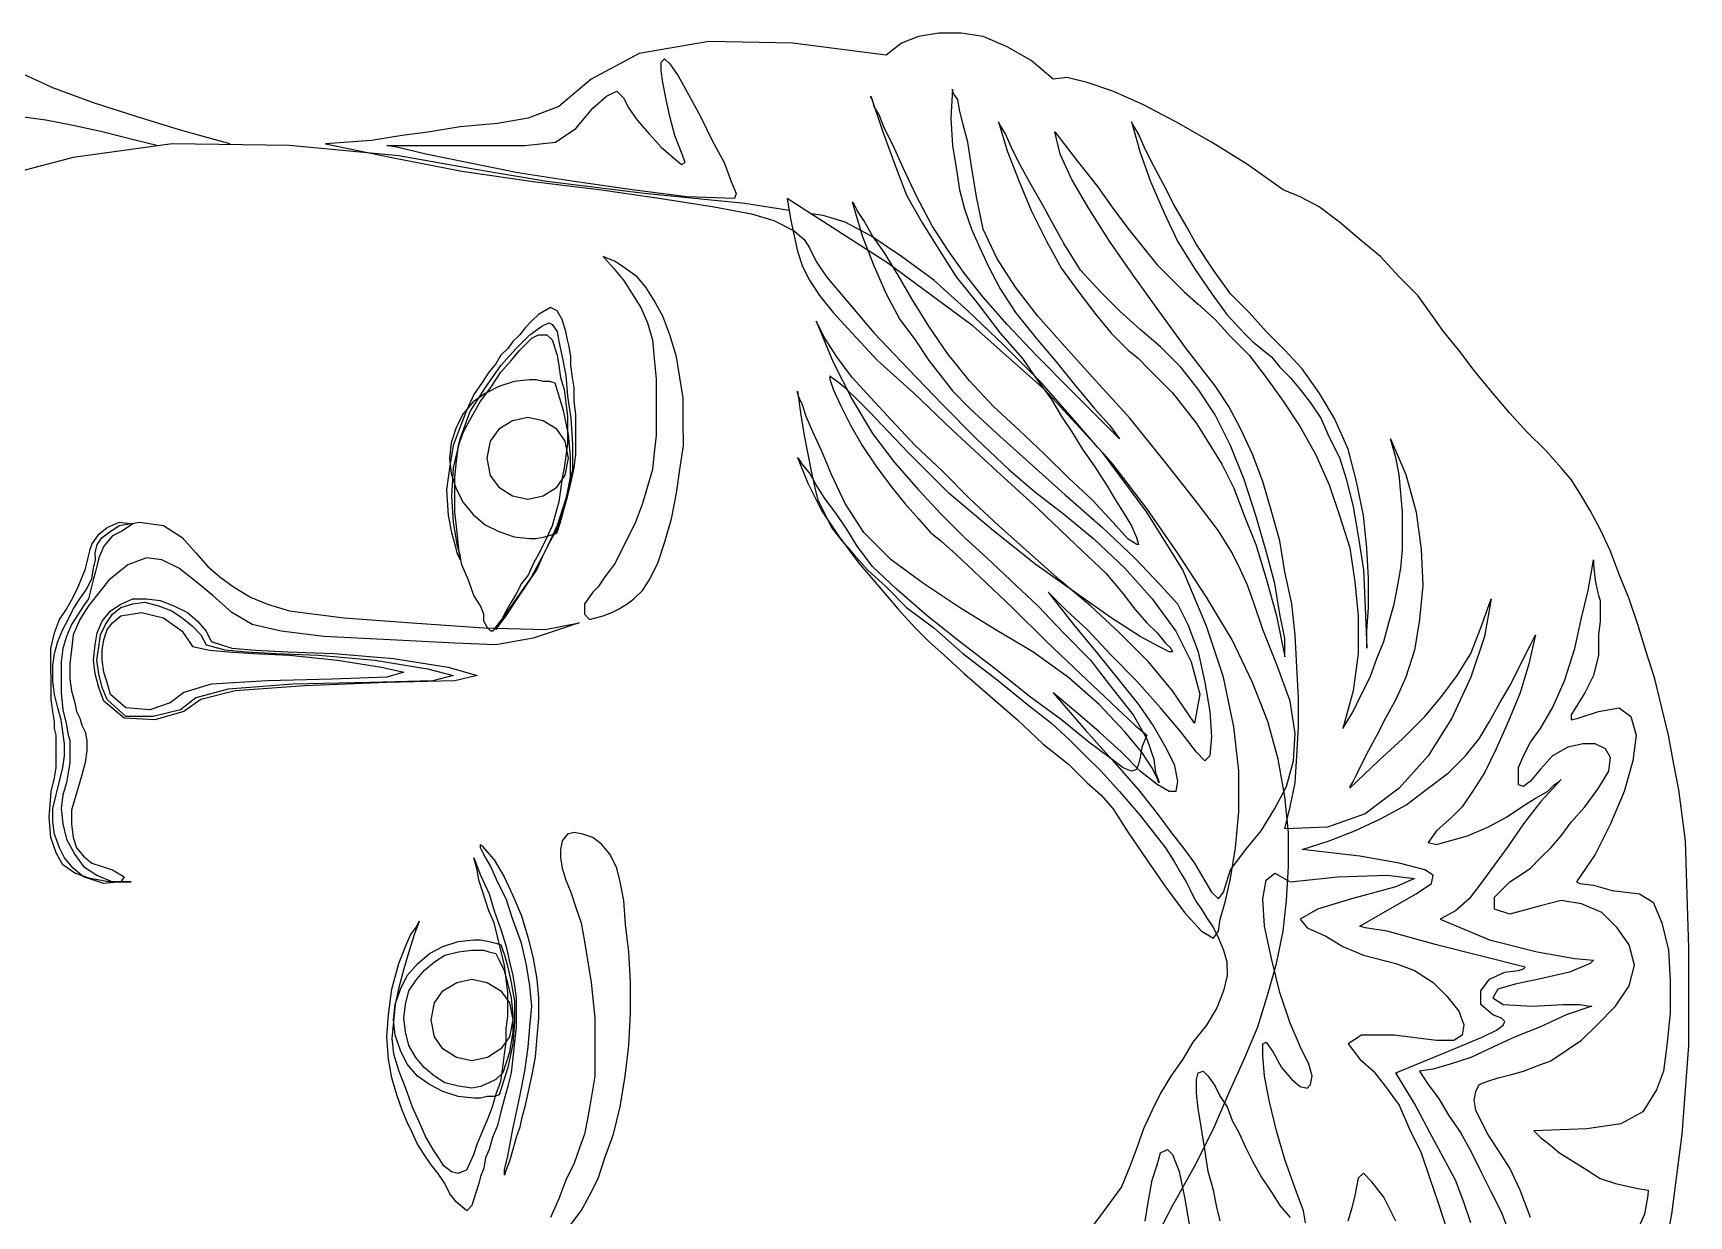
# Model space of a CAD drawing. Header units: feet. Extents: x 50754 to 76410, y 49660 to 67674.
# Drawn here: x 70154.88 to 70165.78, y 55028.27 to 55036.06 of the extents above; entities that cross this region are included whole.
import ezdxf

# ---------------------------------------------------------------- set-up
doc = ezdxf.new("R2010")
doc.units = ezdxf.units.FT
doc.linetypes.add('Amconstr', pattern=[9999, 9999, 0])
doc.layers.add('1_MAN', color=7, linetype='Continuous')
doc.layers.add('MS GATE', color=1, linetype='Continuous')

# ---------------------------------------------------------------- blocks, each defined once
blk = doc.blocks.new('admin enlclave road')
at = {"layer": '1_MAN', "color": 253, "linetype": 'Continuous'}
for points in [[(44846.18993, -5349.83391), (44846.18993, -5349.83391), (44846.18209, -5349.83286), (44846.17504, -5349.83171), (44846.16824, -5349.83052), (44846.16167, -5349.82904), (44846.15558, -5349.82722)], [(44846.20452, -5349.83191), (44846.21496, -5349.83259), (44846.22593, -5349.83321), (44846.23708, -5349.83327), (44846.24768, -5349.83314), (44846.25697, -5349.83319), (44846.26523, -5349.83338), (44846.2711, -5349.83363), (44846.27463, -5349.83421), (44846.27797, -5349.83535), (44846.27971, -5349.83644), (44846.28067, -5349.83763), (44846.28199, -5349.83957), (44846.28389, -5349.8417), (44846.28751, -5349.84491), (44846.29235, -5349.84929), (44846.29831, -5349.85404), (44846.30428, -5349.85879), (44846.3102, -5349.86329), (44846.3158, -5349.86729), (44846.32017, -5349.87014), (44846.32506, -5349.87292), (44846.33028, -5349.87618), (44846.33557, -5349.87996), (44846.34039, -5349.88407), (44846.34472, -5349.88852), (44846.3477, -5349.89288), (44846.34968, -5349.89765), (44846.34951, -5349.90219), (44846.34545, -5349.8977), (44846.34119, -5349.89378), (44846.33615, -5349.88996), (44846.33115, -5349.8864), (44846.32593, -5349.88314), (44846.32067, -5349.87962), (44846.31541, -5349.8761), (44846.31041, -5349.87255), (44846.30568, -5349.86895), (44846.30097, -5349.86562), (44846.29678, -5349.86221), (44846.29319, -5349.85926), (44846.2899, -5349.85653), (44846.28713, -5349.85372), (44846.28491, -5349.8511), (44846.28325, -5349.84868), (44846.28671, -5349.85457), (44846.29037, -5349.85991), (44846.29421, -5349.86469), (44846.2982, -5349.86865), (44846.30242, -5349.87232), (44846.30631, -5349.8755), (44846.31045, -5349.87863), (44846.31427, -5349.88129), (44846.31838, -5349.88418), (44846.32308, -5349.88751), (44846.32757, -5349.89114), (44846.3323, -5349.89474), (44846.3363, -5349.8987), (44846.33995, -5349.90218), (44846.34255, -5349.90554), (44846.34401, -5349.90852), (44846.34456, -5349.91057), (44846.34527, -5349.91179), (44846.3453, -5349.91205), (44846.34493, -5349.91131), (44846.34393, -5349.90986), (44846.34205, -5349.90772), (44846.33901, -5349.90496), (44846.33453, -5349.90133), (44846.32928, -5349.89781), (44846.32327, -5349.89465), (44846.31707, -5349.89205), (44846.31114, -5349.88942), (44846.30517, -5349.88652), (44846.29972, -5349.88356), (44846.29498, -5349.87997), (44846.29151, -5349.87594), (44846.28882, -5349.8718), (44846.28675, -5349.86836), (44846.28505, -5349.86568), (44846.28369, -5349.86348), (44846.28292, -5349.86173), (44846.28226, -5349.86076), (44846.28189, -5349.86001), (44846.28186, -5349.85975), (44846.28288, -5349.86333), (44846.28382, -5349.86638), (44846.28474, -5349.86917), (44846.28562, -5349.8717), (44846.28646, -5349.87398), (44846.28727, -5349.87599), (44846.28859, -5349.87794), (44846.28993, -5349.87987), (44846.29177, -5349.88173), (44846.29388, -5349.88356), (44846.29628, -5349.88562), (44846.29951, -5349.88783), (44846.30307, -5349.89053), (44846.30766, -5349.89308), (44846.31262, -5349.89638), (44846.31867, -5349.8998), (44846.3236, -5349.90284), (44846.32764, -5349.90519), (44846.33086, -5349.90741), (44846.33353, -5349.90943), (44846.33619, -5349.91144), (44846.33948, -5349.91418), (44846.34311, -5349.9174), (44846.3477, -5349.92181), (44846.34928, -5349.92371), (44846.35058, -5349.92539), (44846.35154, -5349.92659), (44846.3522, -5349.92756), (44846.35287, -5349.92852), (44846.35354, -5349.9295), (44846.35446, -5349.93044), (44846.35542, -5349.93163), (44846.35668, -5349.93304), (44846.35767, -5349.93451), (44846.3587, -5349.93622), (44846.35947, -5349.93797), (44846.35976, -5349.94006), (44846.35956, -5349.94247), (44846.35888, -5349.94521), (44846.35767, -5349.94804), (44846.35595, -5349.95093), (44846.35474, -5349.95375), (44846.35327, -5349.9566), (44846.35207, -5349.95942), (44846.35113, -5349.9622), (44846.35022, -5349.96525), (44846.34957, -5349.96825), (44846.34893, -5349.97127), (44846.34806, -5349.97457), (44846.34636, -5349.97772), (44846.34445, -5349.98117)], [(44846.43217, -5349.97839), (44846.43275, -5349.96717), (44846.43262, -5349.95472), (44846.43181, -5349.94104), (44846.42976, -5349.92618), (44846.42699, -5349.90985), (44846.42593, -5349.90601), (44846.42488, -5349.90218), (44846.42352, -5349.89812), (44846.42216, -5349.89406), (44846.42056, -5349.89003), (44846.4189, -5349.88575), (44846.41703, -5349.88177), (44846.41515, -5349.87777), (44846.41332, -5349.87405), (44846.41121, -5349.87036), (44846.40944, -5349.86715), (44846.40742, -5349.86399), (44846.40546, -5349.86134), (44846.40354, -5349.85895), (44846.40195, -5349.85704), (44846.40014, -5349.85544), (44846.39744, -5349.85315), (44846.39418, -5349.85068), (44846.39118, -5349.84817), (44846.38786, -5349.84518), (44846.38481, -5349.84242), (44846.38205, -5349.83961), (44846.37931, -5349.83707), (44846.37712, -5349.83472), (44846.37465, -5349.83214), (44846.37139, -5349.82967), (44846.3681, -5349.82694), (44846.36461, -5349.82477), (44846.36113, -5349.82258), (44846.35768, -5349.82067), (44846.3546, -5349.8195), (44846.35186, -5349.81882), (44846.34585, -5349.81567), (44846.33991, -5349.81303), (44846.33402, -5349.81065), (44846.32871, -5349.80873), (44846.32374, -5349.80729), (44846.31964, -5349.80653), (44846.31641, -5349.80618), (44846.31437, -5349.80672), (44846.31059, -5349.80433), (44846.30665, -5349.80274), (44846.30279, -5349.80168), (44846.29934, -5349.80162), (44846.29595, -5349.80209), (44846.2929, -5349.80304), (44846.29044, -5349.80443), (44846.28834, -5349.80658), (44846.27376, -5349.80673), (44846.26097, -5349.80822), (44846.25055, -5349.81152), (44846.24379, -5349.81642), (44846.23941, -5349.82128), (44846.23498, -5349.82373), (44846.2304, -5349.82517), (44846.22474, -5349.82648), (44846.2199, -5349.82794), (44846.21607, -5349.829), (44846.21148, -5349.83042), (44846.20452, -5349.83191)], [(44846.35806, -5349.92383), (44846.35998, -5349.92038), (44846.36192, -5349.9172), (44846.36354, -5349.91353), (44846.3649, -5349.90989), (44846.36541, -5349.90584), (44846.36509, -5349.90163), (44846.36363, -5349.8968), (44846.36076, -5349.89136), (44846.35797, -5349.88643), (44846.35613, -5349.8827), (44846.35469, -5349.87998), (44846.35332, -5349.87778), (44846.35166, -5349.87536), (44846.34912, -5349.87227), (44846.34513, -5349.86831), (44846.33961, -5349.86296), (44846.33321, -5349.85694), (44846.32721, -5349.85193), (44846.32181, -5349.84736), (44846.31699, -5349.84325), (44846.313, -5349.83928), (44846.30953, -5349.83525), (44846.30684, -5349.83111), (44846.30512, -5349.8263), (44846.3037, -5349.82172), (44846.30267, -5349.81815), (44846.30149, -5349.8154), (44846.30069, -5349.81337), (44846.30021, -5349.81185), (44846.29958, -5349.81115), (44846.29925, -5349.81066), (44846.29922, -5349.81039), (44846.29957, -5349.81486), (44846.3004, -5349.81899), (44846.30139, -5349.8223), (44846.30237, -5349.82562), (44846.30355, -5349.82838), (44846.30502, -5349.83136), (44846.30672, -5349.83405), (44846.30841, -5349.83673), (44846.31069, -5349.83986), (44846.31354, -5349.84319), (44846.3172, -5349.84666), (44846.32083, -5349.84988), (44846.3242, -5349.85314), (44846.32753, -5349.85613), (44846.33023, -5349.85841), (44846.33208, -5349.86028), (44846.32408, -5349.85421), (44846.31756, -5349.84927), (44846.31249, -5349.84519), (44846.30827, -5349.84153), (44846.30491, -5349.83828), (44846.3018, -5349.83499), (44846.29895, -5349.83166), (44846.296, -5349.82755), (44846.29331, -5349.82341), (44846.29129, -5349.82024), (44846.28963, -5349.81782), (44846.28855, -5349.81585), (44846.28759, -5349.81465), (44846.28719, -5349.81364), (44846.28689, -5349.81342), (44846.28685, -5349.81316), (44846.28943, -5349.81838), (44846.29194, -5349.82308), (44846.2944, -5349.82751), (44846.29732, -5349.83135), (44846.3005, -5349.83516), (44846.30368, -5349.83898), (44846.30763, -5349.84267), (44846.31162, -5349.84664), (44846.31555, -5349.85008), (44846.31835, -5349.85315), (44846.32084, -5349.85572), (44846.32275, -5349.85811), (44846.32465, -5349.86024), (44846.32656, -5349.86263), (44846.32874, -5349.86498), (44846.33125, -5349.86782), (44846.33255, -5349.8695), (44846.33414, -5349.87141), (44846.33573, -5349.87331), (44846.33675, -5349.87501), (44846.33716, -5349.87602), (44846.3369, -5349.87606), (44846.33549, -5349.87546), (44846.3328, -5349.87319), (44846.3292, -5349.87022), (44846.32509, -5349.86734), (44846.32094, -5349.8642), (44846.31653, -5349.86108), (44846.31213, -5349.85798), (44846.30794, -5349.85458), (44846.30399, -5349.85087), (44846.30054, -5349.8471), (44846.29737, -5349.84329), (44846.29478, -5349.83993), (44846.29224, -5349.83683), (44846.29006, -5349.83448), (44846.28843, -5349.83231), (44846.28717, -5349.8309), (44846.28651, -5349.82992), (44846.28622, -5349.8297), (44846.28849, -5349.8347), (44846.29096, -5349.83913), (44846.29335, -5349.84305), (44846.29597, -5349.84667), (44846.29875, -5349.84947), (44846.30126, -5349.85231), (44846.30341, -5349.8544), (44846.30555, -5349.85649), (44846.30851, -5349.85874), (44846.31322, -5349.86207), (44846.31877, -5349.86582), (44846.32492, -5349.87002), (44846.33133, -5349.87418), (44846.33693, -5349.87818), (44846.34141, -5349.88181), (44846.3444, -5349.88431), (44846.3464, -5349.88722), (44846.34853, -5349.89118), (44846.35022, -5349.89572), (44846.35161, -5349.90004), (44846.3524, -5349.90391), (44846.35254, -5349.90682), (44846.35187, -5349.9077), (44846.35039, -5349.90658), (44846.34761, -5349.90378), (44846.34398, -5349.90056), (44846.33976, -5349.8969), (44846.33532, -5349.89353), (44846.33113, -5349.89011), (44846.32761, -5349.88769), (44846.32525, -5349.88589), (44846.32436, -5349.88521), (44846.32894, -5349.88962), (44846.3332, -5349.89355), (44846.33716, -5349.89725), (44846.34053, -5349.90051), (44846.34333, -5349.90357), (44846.34558, -5349.90645), (44846.34724, -5349.90887), (44846.34813, -5349.9114), (44846.34808, -5349.913), (44846.34704, -5349.91314), (44846.34507, -5349.91235), (44846.34218, -5349.91062), (44846.33893, -5349.90815), (44846.33511, -5349.90549), (44846.33104, -5349.90287), (44846.32725, -5349.90048), (44846.33299, -5349.90552), (44846.3381, -5349.90986), (44846.34232, -5349.91353), (44846.34568, -5349.91678), (44846.34846, -5349.91959), (44846.3506, -5349.92167), (44846.35245, -5349.92355), (44846.35374, -5349.92523), (44846.35566, -5349.92762), (44846.35685, -5349.92851), (44846.35748, -5349.92737), (44846.35806, -5349.92383)], [(44846.26818, -5349.83165), (44846.26084, -5349.83239), (44846.25237, -5349.8325), (44846.24333, -5349.83241), (44846.23455, -5349.83229), (44846.22653, -5349.8318), (44846.2201, -5349.83135), (44846.21553, -5349.83092), (44846.21393, -5349.83088), (44846.22695, -5349.82909), (44846.23503, -5349.82798), (44846.23964, -5349.82681), (44846.24248, -5349.8243), (44846.24465, -5349.82082), (44846.24649, -5349.8187), (44846.24794, -5349.81771), (44846.24913, -5349.81861), (44846.25013, -5349.82006), (44846.25168, -5349.82171), (44846.25379, -5349.82354), (44846.2559, -5349.82537), (44846.25794, -5349.82669), (44846.25938, -5349.82755), (44846.25987, -5349.82721), (44846.25913, -5349.82573), (44846.25773, -5349.82327), (44846.25656, -5349.82051), (44846.25568, -5349.81797), (44846.2548, -5349.81544), (44846.25429, -5349.81365), (44846.25411, -5349.81235), (44846.25456, -5349.81176), (44846.25545, -5349.81243), (44846.257, -5349.81407), (44846.25895, -5349.81673), (44846.26124, -5349.81986), (44846.26357, -5349.82326), (44846.26586, -5349.82639), (44846.2673, -5349.82912), (44846.26833, -5349.83084), (44846.26818, -5349.83165)], [(44846.37425, -5349.88711), (44846.37389, -5349.88451), (44846.37364, -5349.88083), (44846.37304, -5349.8764), (44846.37214, -5349.87175), (44846.37093, -5349.86688), (44846.36917, -5349.86182), (44846.36719, -5349.85705), (44846.36447, -5349.85265), (44846.36158, -5349.84906), (44846.35848, -5349.84577), (44846.35548, -5349.84326), (44846.35222, -5349.8408), (44846.34922, -5349.83829), (44846.34597, -5349.83582), (44846.34286, -5349.83253), (44846.33972, -5349.82898), (44846.33776, -5349.82633), (44846.3355, -5349.82345), (44846.33352, -5349.82054), (44846.33156, -5349.81789), (44846.3299, -5349.81547), (44846.32854, -5349.81327), (44846.32757, -5349.81207), (44846.32724, -5349.81158), (44846.32919, -5349.8161), (44846.33137, -5349.82031), (44846.33409, -5349.82471), (44846.33678, -5349.82885), (44846.33996, -5349.83267), (44846.3431, -5349.83621), (44846.34587, -5349.83902), (44846.34887, -5349.84152), (44846.35035, -5349.84264), (44846.3518, -5349.84351), (44846.35354, -5349.84459), (44846.35506, -5349.84597), (44846.35683, -5349.84733), (44846.35865, -5349.84894), (44846.36049, -5349.8508), (44846.36239, -5349.85293), (44846.36408, -5349.85561), (44846.36607, -5349.85853), (44846.36758, -5349.86177), (44846.36919, -5349.86579), (44846.37058, -5349.8701), (44846.37208, -5349.8752), (44846.37312, -5349.8809), (44846.37425, -5349.88711)], [(44846.36192, -5349.89013), (44846.36153, -5349.88727), (44846.36025, -5349.88373), (44846.35881, -5349.87915), (44846.35683, -5349.87439), (44846.35452, -5349.86914), (44846.35195, -5349.86391), (44846.34915, -5349.85899), (44846.34616, -5349.85463), (44846.34302, -5349.85108), (44846.33995, -5349.84805), (44846.33639, -5349.84535), (44846.33291, -5349.84318), (44846.32939, -5349.84075), (44846.32614, -5349.83827), (44846.32255, -5349.83532), (44846.31937, -5349.83151), (44846.31741, -5349.82886), (44846.31546, -5349.82621), (44846.3132, -5349.82333), (44846.31124, -5349.82069), (44846.30958, -5349.81826), (44846.30822, -5349.81606), (44846.30726, -5349.81486), (44846.30693, -5349.81438), (44846.30884, -5349.81863), (44846.31131, -5349.82307), (44846.31374, -5349.82725), (44846.31673, -5349.83161), (44846.31964, -5349.83546), (44846.32274, -5349.83874), (44846.32581, -5349.84177), (44846.32855, -5349.84431), (44846.33004, -5349.84543), (44846.33152, -5349.84656), (44846.33326, -5349.84764), (44846.33504, -5349.849), (44846.33711, -5349.85057), (44846.33919, -5349.85213), (44846.34133, -5349.85423), (44846.34348, -5349.85633), (44846.34569, -5349.85894), (44846.34824, -5349.86204), (44846.35057, -5349.86543), (44846.3527, -5349.86939), (44846.35513, -5349.87355), (44846.3574, -5349.87855), (44846.35976, -5349.88406), (44846.36192, -5349.89013)], [(44846.36554, -5349.91643), (44846.36585, -5349.91294), (44846.36613, -5349.90919), (44846.36582, -5349.90499), (44846.36547, -5349.90053), (44846.36486, -5349.8961), (44846.36396, -5349.89144), (44846.36301, -5349.88654), (44846.36186, -5349.88191), (44846.36013, -5349.87712), (44846.35871, -5349.87253), (44846.35676, -5349.86803), (44846.35485, -5349.86379), (44846.35271, -5349.85983), (44846.35035, -5349.85618), (44846.34806, -5349.85304), (44846.34555, -5349.8502), (44846.34034, -5349.84508), (44846.33539, -5349.83993), (44846.33072, -5349.83499), (44846.32637, -5349.83028), (44846.32256, -5349.82576), (44846.31935, -5349.82169), (44846.31699, -5349.81804), (44846.31574, -5349.81476), (44846.31973, -5349.81873), (44846.3234, -5349.8222), (44846.3265, -5349.82549), (44846.32928, -5349.8283), (44846.33172, -5349.83061), (44846.33415, -5349.83293), (44846.33652, -5349.83473), (44846.3389, -5349.83652), (44846.34123, -5349.83806), (44846.34416, -5349.84005), (44846.34686, -5349.84233), (44846.35011, -5349.84479), (44846.35318, -5349.84783), (44846.3563, -5349.85112), (44846.35944, -5349.85467), (44846.36235, -5349.85851), (44846.36508, -5349.86291), (44846.36728, -5349.86738), (44846.36953, -5349.87211), (44846.37103, -5349.87721), (44846.37226, -5349.88234), (44846.37305, -5349.88807), (44846.37305, -5349.89391), (44846.37228, -5349.89985), (44846.37348, -5349.89704), (44846.37442, -5349.89425), (44846.37537, -5349.89147), (44846.37602, -5349.88846), (44846.37671, -5349.88571), (44846.37709, -5349.88274), (44846.37748, -5349.87977), (44846.37764, -5349.87709), (44846.37777, -5349.87416), (44846.37763, -5349.87125), (44846.37724, -5349.86841), (44846.37685, -5349.86554), (44846.3762, -5349.86271), (44846.37554, -5349.85988), (44846.37467, -5349.85734), (44846.37348, -5349.85459), (44846.37658, -5349.85973), (44846.37894, -5349.86525), (44846.3805, -5349.87086), (44846.38151, -5349.8763), (44846.3817, -5349.88158), (44846.38157, -5349.88637), (44846.38084, -5349.89072), (44846.37975, -5349.89431), (44846.37857, -5349.8974), (44846.37763, -5349.90018), (44846.37665, -5349.90271), (44846.37589, -5349.90493), (44846.37533, -5349.9066), (44846.37495, -5349.90772), (44846.37454, -5349.90856), (44846.37458, -5349.90883), (44846.37842, -5349.90405), (44846.38161, -5349.90017), (44846.38453, -5349.89631), (44846.38671, -5349.89283), (44846.38862, -5349.88939), (44846.39024, -5349.88571), (44846.39126, -5349.88159), (44846.39222, -5349.87695), (44846.39196, -5349.88282), (44846.39074, -5349.88936), (44846.38873, -5349.896), (44846.38587, -5349.90224), (44846.38212, -5349.90779), (44846.37745, -5349.91242), (44846.37201, -5349.91528), (44846.36554, -5349.91643)], [(44846.27624, -5349.83054), (44846.27719, -5349.8336), (44846.27808, -5349.83613), (44846.27892, -5349.83839), (44846.28002, -5349.84063), (44846.28135, -5349.84257), (44846.28323, -5349.8447), (44846.28567, -5349.84702), (44846.28897, -5349.84975), (44846.29345, -5349.85339), (44846.2996, -5349.85757), (44846.30637, -5349.86248), (44846.31401, -5349.8678), (44846.32104, -5349.87267), (44846.32753, -5349.87735), (44846.33282, -5349.88113), (44846.33585, -5349.8839), (44846.338, -5349.886), (44846.34011, -5349.88783), (44846.34188, -5349.88917), (44846.3434, -5349.89056), (44846.34429, -5349.89123), (44846.34463, -5349.89172), (44846.3441, -5349.89179), (44846.34244, -5349.89122), (44846.33935, -5349.89005), (44846.33453, -5349.8878), (44846.32882, -5349.88487), (44846.32196, -5349.8813), (44846.31474, -5349.877), (44846.30718, -5349.8722), (44846.30007, -5349.8668), (44846.29322, -5349.86137), (44846.29115, -5349.8598), (44846.28937, -5349.85846), (44846.28793, -5349.85759), (44846.28678, -5349.85696), (44846.28647, -5349.85673), (44846.28654, -5349.85725), (44846.28728, -5349.85874), (44846.28865, -5349.86094), (44846.29064, -5349.86385), (44846.29289, -5349.86673), (44846.29541, -5349.86956), (44846.29818, -5349.87237), (44846.30063, -5349.87468), (44846.30303, -5349.87675), (44846.30514, -5349.87858), (44846.30688, -5349.87965), (44846.30951, -5349.88141), (44846.31362, -5349.8843), (44846.31921, -5349.88831), (44846.32514, -5349.8928), (44846.33103, -5349.89703), (44846.33632, -5349.90082), (44846.34043, -5349.9037), (44846.34247, -5349.90501), (44846.34195, -5349.90695), (44846.34189, -5349.90854), (44846.34178, -5349.90962), (44846.34162, -5349.91044), (44846.34088, -5349.9108), (44846.33951, -5349.91047), (44846.33721, -5349.90918), (44846.33376, -5349.90728), (44846.32912, -5349.90446), (44846.32367, -5349.90149), (44846.31789, -5349.89804), (44846.31186, -5349.89462), (44846.30637, -5349.8914), (44846.3011, -5349.88788), (44846.297, -5349.88499), (44846.29422, -5349.88219), (44846.29231, -5349.87981), (44846.29013, -5349.87745), (44846.28827, -5349.87559), (44846.28668, -5349.87369), (44846.2854, -5349.87201), (44846.28417, -5349.87085), (44846.28354, -5349.87013), (44846.28325, -5349.86991), (44846.28535, -5349.8736), (44846.288, -5349.87749), (44846.29115, -5349.88102), (44846.29484, -5349.88475), (44846.29846, -5349.88797), (44846.3018, -5349.89097), (44846.3048, -5349.89347), (44846.30716, -5349.89527), (44846.3098, -5349.89704), (44846.31332, -5349.89947), (44846.31769, -5349.90231), (44846.32236, -5349.90539), (44846.32677, -5349.9085), (44846.3311, -5349.91109), (44846.33435, -5349.91356), (44846.3367, -5349.91509), (44846.33881, -5349.91693), (44846.34164, -5349.92025), (44846.34509, -5349.92403), (44846.34852, -5349.9278), (44846.35193, -5349.93132), (44846.35492, -5349.93382), (44846.35689, -5349.93461), (44846.35753, -5349.93346), (44846.35753, -5349.9316), (44846.35796, -5349.92889), (44846.35824, -5349.92513), (44846.35838, -5349.92034), (44846.35815, -5349.9148), (44846.35729, -5349.90854), (44846.35558, -5349.90189), (44846.35297, -5349.89455), (44846.3493, -5349.8871), (44846.34447, -5349.879), (44846.33779, -5349.8709), (44846.32976, -5349.86272), (44846.31958, -5349.85431), (44846.30732, -5349.84616), (44846.29297, -5349.83832), (44846.27624, -5349.83054)], [(44846.17878, -5349.83571), (44846.17554, -5349.83536), (44846.17015, -5349.83477), (44846.16532, -5349.83437), (44846.16131, -5349.83413), (44846.15706, -5349.83418)], [(44846.27676, -5349.83233), (44846.26984, -5349.83221), (44846.25426, -5349.83277), (44846.23916, -5349.83299), (44846.22797, -5349.83266), (44846.21597, -5349.83218), (44846.19909, -5349.83292), (44846.18108, -5349.83513), (44846.16626, -5349.83929), (44846.16048, -5349.84167), (44846.15497, -5349.84402)], [(44846.35377, -5349.98333), (44846.35626, -5349.97636), (44846.35882, -5349.96991), (44846.3609, -5349.96378), (44846.36249, -5349.95799), (44846.36412, -5349.95246), (44846.36552, -5349.94722), (44846.36641, -5349.94206), (44846.36706, -5349.93719), (44846.36743, -5349.9321), (44846.3673, -5349.92735), (44846.36685, -5349.92209), (44846.36613, -5349.91688), (44846.36486, -5349.91149), (44846.36302, -5349.90591), (44846.36068, -5349.90039), (44846.35751, -5349.89472), (44846.35349, -5349.88864), (44846.34869, -5349.88267), (44846.34333, -5349.8765), (44846.33771, -5349.87038), (44846.33158, -5349.86433), (44846.33005, -5349.86294), (44846.33005, -5349.86294)], [(44846.32887, -5349.86205), (44846.32525, -5349.85883), (44846.31891, -5349.85333), (44846.3124, -5349.84839), (44846.30622, -5349.84393), (44846.30036, -5349.83996), (44846.29491, -5349.837), (44846.28979, -5349.83452), (44846.2856, -5349.83296), (44846.28207, -5349.83239), (44846.28021, -5349.83238), (44846.28021, -5349.83238)], [(44846.24933, -5349.84326), (44846.25114, -5349.84487), (44846.25296, -5349.84647), (44846.25455, -5349.84838), (44846.25614, -5349.85028), (44846.25751, -5349.85249), (44846.25864, -5349.85498), (44846.25929, -5349.85781), (44846.25999, -5349.8609), (44846.26042, -5349.86402), (44846.26081, -5349.86689), (44846.26117, -5349.8695), (44846.26126, -5349.87214), (44846.26136, -5349.87478), (44846.26094, -5349.87749), (44846.26051, -5349.8802), (44846.25987, -5349.88321), (44846.25892, -5349.88598), (44846.25816, -5349.88821), (44846.2576, -5349.88987), (44846.25696, -5349.89102), (44846.25632, -5349.89218), (44846.25591, -5349.89303), (44846.2555, -5349.89388), (44846.25482, -5349.89477), (44846.25377, -5349.89677), (44846.25398, -5349.89834), (44846.25488, -5349.89901), (44846.25689, -5349.8982), (44846.25812, -5349.8975), (44846.25909, -5349.89684), (44846.26028, -5349.89587), (44846.26121, -5349.89495), (44846.26233, -5349.89347), (44846.26317, -5349.89177), (44846.26411, -5349.88898), (44846.26473, -5349.88572), (44846.26526, -5349.88194), (44846.26551, -5349.87792), (44846.26552, -5349.8742), (44846.26555, -5349.87048), (44846.26504, -5349.86683), (44846.26454, -5349.8632), (44846.26359, -5349.86014), (44846.26265, -5349.85709), (44846.26114, -5349.85385), (44846.2597, -5349.85112), (44846.25807, -5349.84895), (44846.25649, -5349.84705), (44846.25497, -5349.84567), (44846.25297, -5349.84462), (44846.25127, -5349.84379), (44846.24933, -5349.84326)], [(44846.24076, -5349.90254), (44846.24204, -5349.90024), (44846.24328, -5349.89768), (44846.24452, -5349.89513), (44846.24576, -5349.89256), (44846.24648, -5349.89007), (44846.24723, -5349.88785), (44846.24803, -5349.88589), (44846.24834, -5349.88426), (44846.24865, -5349.88262), (44846.24891, -5349.88073), (44846.24914, -5349.87858), (44846.24935, -5349.87617), (44846.24931, -5349.87404), (44846.24899, -5349.8717), (44846.24874, -5349.86988), (44846.24849, -5349.86806), (44846.24795, -5349.86601), (44846.24766, -5349.86392), (44846.24719, -5349.8624), (44846.24667, -5349.86061), (44846.2465, -5349.85931), (44846.24602, -5349.85777), (44846.24562, -5349.85678), (44846.24518, -5349.85551), (44846.24441, -5349.85376), (44846.24345, -5349.85256), (44846.24233, -5349.85218), (44846.24065, -5349.85348), (44846.23976, -5349.85466), (44846.23886, -5349.85585), (44846.23822, -5349.857), (44846.23732, -5349.85818), (44846.23668, -5349.85933), (44846.23578, -5349.86051), (44846.23518, -5349.86193), (44846.23431, -5349.86337), (44846.23349, -5349.86507), (44846.23244, -5349.86708), (44846.23172, -5349.86957), (44846.23104, -5349.87231), (44846.23039, -5349.87532), (44846.2303, -5349.87851), (44846.23028, -5349.88223), (44846.23108, -5349.8861), (44846.23195, -5349.88864), (44846.23272, -5349.89038), (44846.23317, -5349.89164), (44846.23383, -5349.89262), (44846.23328, -5349.89056), (44846.23267, -5349.888), (44846.23204, -5349.88544), (44846.23168, -5349.88283), (44846.23133, -5349.88023), (44846.23123, -5349.87759), (44846.23117, -5349.87521), (44846.23166, -5349.87302), (44846.23264, -5349.87049), (44846.23362, -5349.86798), (44846.2349, -5349.86567), (44846.23614, -5349.86312), (44846.23746, -5349.86108), (44846.23854, -5349.85933), (44846.23944, -5349.85816), (44846.24012, -5349.85726), (44846.24108, -5349.8566), (44846.24238, -5349.85643), (44846.24328, -5349.8571), (44846.24438, -5349.85933), (44846.24485, -5349.86086), (44846.24537, -5349.86265), (44846.24614, -5349.8644), (44846.24668, -5349.86644), (44846.24723, -5349.86849), (44846.24751, -5349.87057), (44846.2478, -5349.87266), (44846.24779, -5349.87452), (44846.24779, -5349.87638), (44846.24774, -5349.87798), (44846.24773, -5349.87984), (44846.24771, -5349.8817), (44846.24744, -5349.88359), (44846.24718, -5349.88548), (44846.24664, -5349.8874), (44846.24589, -5349.88963), (44846.2451, -5349.89159), (44846.24457, -5349.89352), (44846.2437, -5349.89497), (44846.24314, -5349.89664), (44846.24254, -5349.89805), (44846.24194, -5349.89946), (44846.24136, -5349.90113), (44846.24076, -5349.90254)], [(44846.23117, -5349.87521), (44846.23129, -5349.87414), (44846.23228, -5349.86975), (44846.23412, -5349.86578), (44846.23599, -5349.86208), (44846.23798, -5349.85915), (44846.23978, -5349.85678), (44846.24142, -5349.85522), (44846.2424, -5349.85456), (44846.24296, -5349.85475), (44846.24388, -5349.85569), (44846.24435, -5349.85721), (44846.24519, -5349.85949), (44846.24611, -5349.86227), (44846.2468, -5349.86536), (44846.24779, -5349.86868), (44846.24859, -5349.87255), (44846.24912, -5349.87646), (44846.24869, -5349.88103), (44846.24796, -5349.88537), (44846.24667, -5349.88953), (44846.24513, -5349.89372), (44846.24324, -5349.89742), (44846.24156, -5349.90058)], [(44846.24464, -5349.86366), (44846.24382, -5349.86351), (44846.24277, -5349.86365), (44846.24169, -5349.86354), (44846.24066, -5349.86368), (44846.23835, -5349.86426), (44846.23611, -5349.86536), (44846.23417, -5349.86669), (44846.23252, -5349.86824), (44846.23122, -5349.87028), (44846.23046, -5349.87251), (44846.23, -5349.87496), (44846.23007, -5349.87734), (44846.23064, -5349.87964), (44846.23175, -5349.88188), (44846.23308, -5349.88382), (44846.23489, -5349.88543), (44846.23693, -5349.88675), (44846.23915, -5349.8875), (44846.24161, -5349.88796), (44846.24399, -5349.8879), (44846.24502, -5349.88776), (44846.24629, -5349.88732), (44846.2473, -5349.88691), (44846.24804, -5349.88655), (44846.24835, -5349.88491), (44846.24862, -5349.88301), (44846.24882, -5349.8806), (44846.24895, -5349.87766), (44846.24852, -5349.87453), (44846.24779, -5349.87119), (44846.24651, -5349.86765), (44846.24464, -5349.86366)], [(44846.40937, -5349.88017), (44846.4098, -5349.88329), (44846.40945, -5349.88652), (44846.40851, -5349.88931), (44846.40749, -5349.89157), (44846.40689, -5349.89298), (44846.407, -5349.89375), (44846.408, -5349.89336), (44846.41098, -5349.89188), (44846.41404, -5349.89093), (44846.41604, -5349.89198), (44846.41721, -5349.89474), (44846.41724, -5349.89872), (44846.41658, -5349.90358), (44846.41517, -5349.90882), (44846.41348, -5349.91383), (44846.41118, -5349.91839), (44846.41174, -5349.91858), (44846.41386, -5349.91855), (44846.41683, -5349.91894), (44846.42107, -5349.91889), (44846.42334, -5349.9199), (44846.42507, -5349.92285), (44846.42668, -5349.92688), (44846.42759, -5349.93153), (44846.42827, -5349.93648), (44846.42842, -5349.9415), (44846.42844, -5349.94548), (44846.42779, -5349.94848), (44846.42617, -5349.95215), (44846.42304, -5349.95444), (44846.41794, -5349.95594), (44846.4099, -5349.95731), (44846.41019, -5349.95753), (44846.41108, -5349.95821), (44846.41252, -5349.95907), (44846.41427, -5349.96016), (44846.41653, -5349.96117), (44846.4188, -5349.96219), (44846.42106, -5349.9632), (44846.4235, -5349.96367), (44846.427, -5349.96398), (44846.4286, -5349.96402), (44846.4287, -5349.96481), (44846.42857, -5349.96774), (44846.42767, -5349.97079)], [(44846.4112, -5349.97067), (44846.40907, -5349.96671), (44846.40704, -5349.96354), (44846.40482, -5349.96093), (44846.40294, -5349.9588), (44846.40161, -5349.95686), (44846.40061, -5349.9554), (44846.40013, -5349.95388), (44846.40022, -5349.95254), (44846.4006, -5349.95142), (44846.40183, -5349.95072), (44846.40332, -5349.94999), (44846.40532, -5349.94918), (44846.40708, -5349.94841), (44846.40906, -5349.94734), (44846.41103, -5349.94627), (44846.41317, -5349.94439), (44846.41529, -5349.9425), (44846.41731, -5349.93984), (44846.41978, -5349.93658), (44846.42144, -5349.93317), (44846.42179, -5349.92993), (44846.42058, -5349.92691), (44846.4184, -5349.92456), (44846.41573, -5349.92255), (44846.41242, -5349.92166), (44846.40923, -5349.92158), (44846.40621, -5349.92279), (44846.4017, -5349.92474), (44846.39925, -5349.92428), (44846.399, -5349.92246), (44846.40102, -5349.91979), (44846.40245, -5349.91853), (44846.40386, -5349.91728), (44846.40521, -5349.91549), (44846.40656, -5349.91372), (44846.40787, -5349.91168), (44846.40915, -5349.90938), (44846.41091, -5349.90675), (44846.41259, -5349.90361), (44846.4138, -5349.90078), (44846.41377, -5349.89866), (44846.41282, -5349.89747), (44846.41115, -5349.8969), (44846.40933, -5349.89715), (44846.40705, -5349.898), (44846.40488, -5349.89962), (44846.40334, -5349.90195), (44846.40204, -5349.90399), (44846.4011, -5349.90491), (44846.40029, -5349.90477), (44846.40014, -5349.90372), (44846.39993, -5349.90216), (44846.40046, -5349.90023), (44846.40121, -5349.89801), (44846.40249, -5349.8957), (44846.40388, -5349.89232), (44846.40513, -5349.88791), (44846.40602, -5349.88275), (44846.40641, -5349.87792), (44846.40688, -5349.8736), (44846.40698, -5349.87041), (44846.40702, -5349.86881), (44846.40713, -5349.86959), (44846.40772, -5349.8719), (44846.40815, -5349.87317), (44846.40855, -5349.87417), (44846.40892, -5349.87491), (44846.40903, -5349.8757), (44846.40914, -5349.87648), (44846.40935, -5349.87804), (44846.40937, -5349.88017)], [(44846.2429, -5349.88194), (44846.24517, -5349.8811), (44846.24708, -5349.87952), (44846.24813, -5349.87751), (44846.24829, -5349.87484), (44846.24741, -5349.87231), (44846.24586, -5349.87066), (44846.2436, -5349.86964), (44846.24118, -5349.86944), (44846.23891, -5349.87029), (44846.237, -5349.87188), (44846.23595, -5349.87388), (44846.2358, -5349.87655), (44846.23667, -5349.87909), (44846.23822, -5349.88073), (44846.24049, -5349.88175), (44846.2429, -5349.88194)], [(44846.23117, -5349.87521), (44846.23117, -5349.87521), (44846.23086, -5349.87871), (44846.2312, -5349.88316), (44846.232, -5349.88704), (44846.23299, -5349.89034), (44846.23376, -5349.89209), (44846.23376, -5349.89209)], [(44846.36857, -5349.9192), (44846.37256, -5349.91733), (44846.37625, -5349.91523), (44846.37991, -5349.91287), (44846.38353, -5349.91025), (44846.38655, -5349.90719), (44846.38935, -5349.90441), (44846.3916, -5349.90145), (44846.39333, -5349.89856), (44846.39453, -5349.89574), (44846.39571, -5349.89265), (44846.39691, -5349.88984), (44846.39785, -5349.88705), (44846.39861, -5349.88483), (44846.39917, -5349.88315), (44846.39955, -5349.88205), (44846.39974, -5349.88149), (44846.39931, -5349.88606), (44846.39862, -5349.89067), (44846.3974, -5349.89535), (44846.39615, -5349.89976), (44846.39483, -5349.90366), (44846.3934, -5349.90677), (44846.39216, -5349.90933), (44846.39081, -5349.91111), (44846.38875, -5349.91352), (44846.3877, -5349.91552), (44846.38903, -5349.9156), (44846.39355, -5349.91365), (44846.3965, -5349.91192), (44846.39914, -5349.90997), (44846.40127, -5349.90808), (44846.40317, -5349.90649), (44846.40486, -5349.90519), (44846.40576, -5349.90401), (44846.40647, -5349.90338), (44846.40669, -5349.90309), (44846.40403, -5349.9069), (44846.40189, -5349.91064), (44846.40002, -5349.91436), (44846.39832, -5349.9175), (44846.39663, -5349.92066), (44846.39513, -5349.92325), (44846.3933, -5349.92536), (44846.39113, -5349.92698), (44846.39911, -5349.92907), (44846.40666, -5349.92989), (44846.41254, -5349.93015), (44846.41543, -5349.93001), (44846.41498, -5349.93061), (44846.41203, -5349.93234), (44846.40775, -5349.93399), (44846.40395, -5349.93531), (44846.40145, -5349.93645), (44846.40085, -5349.93785), (44846.40256, -5349.93869), (44846.40702, -5349.93833), (44846.41168, -5349.93743), (44846.41428, -5349.93707), (44846.41587, -5349.93712), (44846.41614, -5349.93708), (44846.41241, -5349.93892), (44846.40875, -5349.94128), (44846.40506, -5349.94338), (44846.40189, -5349.94541), (44846.39872, -5349.94743), (44846.39574, -5349.94891), (44846.39325, -5349.95004), (44846.39119, -5349.9506), (44846.39278, -5349.9525), (44846.39463, -5349.95436), (44846.39655, -5349.95675), (44846.39873, -5349.95911), (44846.40069, -5349.96176), (44846.40268, -5349.96467), (44846.40468, -5349.96758), (44846.40667, -5349.97049), (44846.40843, -5349.9737)], [(44846.4022, -5349.9727), (44846.40072, -5349.96971), (44846.39895, -5349.96651), (44846.39667, -5349.96338), (44846.39405, -5349.95975), (44846.39109, -5349.95564), (44846.38759, -5349.95135), (44846.39299, -5349.94822), (44846.39717, -5349.9458), (44846.40012, -5349.94405), (44846.40206, -5349.94273), (44846.40299, -5349.94181), (44846.40318, -5349.94125), (44846.40259, -5349.9408), (44846.40121, -5349.94046), (44846.39917, -5349.93915), (44846.39889, -5349.93706), (44846.39994, -5349.93507), (44846.40214, -5349.9337), (44846.40419, -5349.93315), (44846.40493, -5349.93278), (44846.40516, -5349.93249), (44846.40516, -5349.93249), (44846.39114, -5349.93096), (44846.38331, -5349.92992), (44846.37985, -5349.92986), (44846.37904, -5349.92971), (44846.38359, -5349.92616), (44846.38696, -5349.92358), (44846.38908, -5349.9217), (44846.38917, -5349.92036), (44846.38776, -5349.91975), (44846.3837, -5349.91925), (44846.37757, -5349.91903), (44846.36857, -5349.9192)], [(44846.24156, -5349.90058), (44846.24156, -5349.90058), (44846.24028, -5349.90287), (44846.24002, -5349.90291), (44846.23943, -5349.90246), (44846.23876, -5349.90148), (44846.23862, -5349.90045), (44846.23791, -5349.89922), (44846.23666, -5349.89779), (44846.23556, -5349.89556), (44846.2342, -5349.89336), (44846.23376, -5349.89209), (44846.23376, -5349.89209)], [(44846.18307, -5349.89403), (44846.18165, -5349.89529), (44846.1802, -5349.89627), (44846.17911, -5349.89801), (44846.17858, -5349.89994), (44846.17846, -5349.90102), (44846.17835, -5349.9021), (44846.17822, -5349.90317), (44846.17811, -5349.90425), (44846.178, -5349.90532), (44846.17787, -5349.90641), (44846.17724, -5349.90756), (44846.17664, -5349.90897), (44846.17581, -5349.91067), (44846.17528, -5349.9126), (44846.17501, -5349.9145), (44846.17504, -5349.91661), (44846.17536, -5349.91896), (44846.17568, -5349.92131), (44846.1763, -5349.92388), (44846.17714, -5349.92614), (44846.17757, -5349.92741), (44846.17798, -5349.92842), (44846.17813, -5349.92946), (44846.17831, -5349.93076), (44846.17845, -5349.9318), (44846.1784, -5349.9334), (44846.17836, -5349.935), (44846.17808, -5349.93689), (44846.17812, -5349.93902), (44846.17869, -5349.94132), (44846.17954, -5349.9436), (44846.18116, -5349.94576), (44846.18271, -5349.9474), (44846.18497, -5349.94843), (44846.18746, -5349.94914), (44846.19032, -5349.94874), (44846.18694, -5349.94921), (44846.18401, -5349.94908), (44846.18156, -5349.94862), (44846.17955, -5349.94757), (44846.17826, -5349.94589), (44846.17715, -5349.94365), (44846.17647, -5349.94057), (44846.17619, -5349.93662), (44846.17642, -5349.93447), (44846.17647, -5349.93288), (44846.17625, -5349.93131), (44846.17607, -5349.93001), (44846.17593, -5349.92897), (44846.17579, -5349.92792), (44846.17539, -5349.92691), (44846.17524, -5349.92588), (44846.17477, -5349.92435), (44846.17426, -5349.92256), (44846.1739, -5349.91995), (44846.17354, -5349.91735), (44846.17318, -5349.91475), (44846.17338, -5349.91233), (44846.17387, -5349.91014), (44846.17471, -5349.90844), (44846.17549, -5349.90647), (44846.17606, -5349.9048), (44846.1764, -5349.90342), (44846.17674, -5349.90205), (44846.17686, -5349.90097), (44846.17698, -5349.8999), (44846.1771, -5349.89882), (44846.17725, -5349.898), (44846.17808, -5349.8963), (44846.17924, -5349.89509), (44846.18096, -5349.89406), (44846.18307, -5349.89403)], [(44846.25338, -5349.89975), (44846.24667, -5349.90306), (44846.24108, -5349.90488), (44846.2348, -5349.90549), (44846.22483, -5349.90632), (44846.21461, -5349.9072), (44846.20798, -5349.90731), (44846.20341, -5349.90688), (44846.20004, -5349.90548), (44846.19681, -5349.90327), (44846.19363, -5349.90133), (44846.19104, -5349.89983), (44846.18825, -5349.89888), (44846.18587, -5349.89894), (44846.18315, -5349.90038), (44846.18061, -5349.90312), (44846.17802, -5349.90745), (44846.177, -5349.90971), (44846.17628, -5349.9122), (44846.17634, -5349.91457), (44846.17637, -5349.9167), (44846.1767, -5349.91904), (44846.1772, -5349.92083), (44846.17798, -5349.92258), (44846.17841, -5349.92385), (44846.17908, -5349.92482), (44846.17948, -5349.92582), (44846.18014, -5349.92679), (44846.18059, -5349.92806), (44846.1808, -5349.92963), (44846.18079, -5349.93148), (44846.18055, -5349.93364), (44846.18013, -5349.93635), (44846.17971, -5349.93906), (44846.17999, -5349.94114), (44846.18054, -5349.94319), (44846.18127, -5349.94468), (44846.1825, -5349.94584), (44846.18394, -5349.94671), (44846.18557, -5349.94701), (44846.18721, -5349.94731), (44846.18918, -5349.94811), (44846.18877, -5349.94896), (44846.1862, -5349.94958), (44846.18293, -5349.94897), (44846.18118, -5349.94788), (44846.17966, -5349.94649), (44846.17867, -5349.94504), (44846.17761, -5349.94307), (44846.1771, -5349.94128), (44846.17681, -5349.9392), (44846.17704, -5349.93704), (44846.17728, -5349.93488), (44846.17751, -5349.93273), (44846.17752, -5349.93087), (44846.17727, -5349.92905), (44846.17676, -5349.92726), (44846.17625, -5349.92547), (44846.17548, -5349.92372), (44846.17467, -5349.92171), (44846.17413, -5349.91966), (44846.17381, -5349.91731), (44846.17381, -5349.91546), (44846.17408, -5349.91356), (44846.17461, -5349.91163), (44846.17518, -5349.90996), (44846.17574, -5349.9083), (44846.17657, -5349.90659), (44846.1774, -5349.90488), (44846.17797, -5349.90321), (44846.17801, -5349.90162), (44846.1781, -5349.90028), (44846.17795, -5349.89923), (44846.17803, -5349.8979), (44846.17866, -5349.89674), (44846.1796, -5349.89583), (44846.18103, -5349.89457), (44846.18407, -5349.89363), (44846.18779, -5349.89364), (44846.19091, -5349.89506), (44846.19332, -5349.89712), (44846.19543, -5349.89895), (44846.19747, -5349.90027), (44846.19976, -5349.90154), (44846.20258, -5349.90275), (44846.20533, -5349.90343), (44846.20886, -5349.90401), (44846.21284, -5349.90399), (44846.21734, -5349.90391), (44846.22786, -5349.90325), (44846.2389, -5349.90253), (44846.24832, -5349.9015), (44846.25338, -5349.89975)], [(44846.19717, -5349.91941), (44846.19482, -5349.92159), (44846.19057, -5349.9235), (44846.18585, -5349.92389), (44846.18237, -5349.92171), (44846.1813, -5349.91973), (44846.18049, -5349.91772), (44846.17994, -5349.91568), (44846.17988, -5349.91329), (44846.17989, -5349.91143), (44846.18042, -5349.9095), (44846.18151, -5349.90777), (44846.18293, -5349.90651), (44846.18465, -5349.90548), (44846.18673, -5349.90519), (44846.18884, -5349.90516), (44846.19104, -5349.90566), (44846.19327, -5349.90641), (44846.195, -5349.9075), (44846.19652, -5349.90889), (44846.19752, -5349.91034), (44846.20079, -5349.91095), (44846.20447, -5349.91071), (44846.20945, -5349.9103), (44846.21652, -5349.90959), (44846.22575, -5349.90911), (44846.23426, -5349.90927), (44846.23887, -5349.90997), (44846.23558, -5349.91122), (44846.22521, -5349.9129), (44846.21277, -5349.91514), (44846.2022, -5349.91739), (44846.19717, -5349.91941)], [(44846.19636, -5349.91926), (44846.19426, -5349.92141), (44846.19024, -5349.92301), (44846.18607, -5349.92359), (44846.18285, -5349.92138), (44846.18181, -5349.91966), (44846.18102, -5349.91765), (44846.18046, -5349.91561), (44846.18044, -5349.91349), (44846.18045, -5349.91163), (44846.18101, -5349.90995), (44846.18184, -5349.90825), (44846.183, -5349.90703), (44846.18475, -5349.90625), (44846.18654, -5349.90575), (44846.1887, -5349.90598), (44846.19088, -5349.90648), (44846.1926, -5349.90731), (44846.19433, -5349.90839), (44846.19581, -5349.90952), (44846.19681, -5349.91097), (44846.19978, -5349.91135), (44846.2032, -5349.91115), (44846.20767, -5349.9108), (44846.21421, -5349.91017), (44846.22292, -5349.90977), (44846.23117, -5349.90996), (44846.23522, -5349.91047), (44846.2322, -5349.91168), (44846.2226, -5349.91326), (44846.21091, -5349.91514), (44846.20113, -5349.91728), (44846.19636, -5349.91926)], [(44846.19476, -5349.91152), (44846.19744, -5349.91168), (44846.20034, -5349.91155), (44846.20428, -5349.91127), (44846.20979, -5349.91078), (44846.21719, -5349.91056), (44846.2241, -5349.91066), (44846.2276, -5349.91099), (44846.2251, -5349.91212), (44846.2168, -5349.91353), (44846.20694, -5349.91515), (44846.19842, -5349.91686), (44846.19443, -5349.91873), (44846.19256, -5349.92057), (44846.18958, -5349.92205), (44846.18589, -5349.92229), (44846.18326, -5349.92053), (44846.1825, -5349.91877), (44846.18176, -5349.91729), (44846.18124, -5349.9155), (44846.18103, -5349.91393), (44846.18108, -5349.91234), (44846.18139, -5349.9107), (44846.18202, -5349.90955), (44846.18318, -5349.90833), (44846.18624, -5349.90738), (44846.18973, -5349.9077), (44846.19288, -5349.90939), (44846.19476, -5349.91152)], [(44846.36743, -5349.9244), (44846.37462, -5349.92262), (44846.38213, -5349.92133), (44846.38637, -5349.92127), (44846.38369, -5349.92296), (44846.37716, -5349.92572), (44846.37217, -5349.928), (44846.36978, -5349.92992), (44846.37099, -5349.93108), (44846.37404, -5349.93198), (44846.37686, -5349.93319), (44846.38017, -5349.93407), (44846.3853, -5349.93469), (44846.3883, -5349.93533), (44846.39142, -5349.93676), (44846.39379, -5349.93856), (44846.39593, -5349.94065), (44846.397, -5349.94263), (44846.39696, -5349.94423), (44846.39576, -5349.94519), (44846.39315, -5349.94555), (44846.38653, -5349.94566), (44846.38158, -5349.94634), (44846.37968, -5349.94793), (44846.38183, -5349.95003), (44846.38416, -5349.95156), (44846.38631, -5349.95365), (44846.38878, -5349.95623), (44846.39085, -5349.95967), (44846.39317, -5349.96305), (44846.39501, -5349.96678), (44846.39685, -5349.97052), (44846.39869, -5349.97424)], [(44846.3907, -5349.97402), (44846.38838, -5349.97062), (44846.38623, -5349.96852), (44846.38475, -5349.9674), (44846.38408, -5349.96828), (44846.38391, -5349.97097), (44846.38368, -5349.97312), (44846.3834, -5349.97502)], [(44846.35241, -5349.97928), (44846.3525, -5349.97608), (44846.3526, -5349.97288), (44846.35305, -5349.97043), (44846.35332, -5349.96853), (44846.3543, -5349.96788), (44846.35519, -5349.96855), (44846.35659, -5349.97101), (44846.3579, -5349.97481), (44846.35929, -5349.97913)], [(44846.36387, -5349.9777), (44846.36307, -5349.97568), (44846.36219, -5349.97315), (44846.36101, -5349.9704), (44846.36003, -5349.96709), (44846.35908, -5349.96403), (44846.35812, -5349.96098), (44846.35755, -5349.95867), (44846.35726, -5349.95659), (44846.35737, -5349.95551), (44846.35812, -5349.95514), (44846.359, -5349.95582), (44846.36026, -5349.95723), (44846.36126, -5349.95869), (44846.36252, -5349.9601), (44846.36358, -5349.96209), (44846.36488, -5349.96376), (44846.36624, -5349.96596), (44846.36757, -5349.9679), (44846.36919, -5349.97007), (44846.37108, -5349.9722), (44846.37267, -5349.9741), (44846.37448, -5349.97571)], [(44846.37693, -5349.97617), (44846.37641, -5349.97438), (44846.37465, -5349.97118), (44846.37248, -5349.96696), (44846.37057, -5349.96272), (44846.36892, -5349.95843), (44846.3676, -5349.95463), (44846.36692, -5349.95154), (44846.36666, -5349.94972), (44846.36714, -5349.94939), (44846.3684, -5349.95081), (44846.37003, -5349.95297), (44846.37184, -5349.95458), (44846.37329, -5349.95544), (44846.37436, -5349.95556), (44846.37481, -5349.95497), (44846.3749, -5349.95363), (44846.37413, -5349.95188), (44846.37247, -5349.94945), (44846.3704, -5349.94602), (44846.36819, -5349.94155), (44846.36618, -5349.93652), (44846.36445, -5349.93172), (44846.36362, -5349.92758), (44846.36374, -5349.92465), (44846.3649, -5349.92342), (44846.36743, -5349.9244)], [(44846.25536, -5349.93344), (44846.25528, -5349.93477), (44846.25546, -5349.93607), (44846.25593, -5349.93761), (44846.25671, -5349.93936), (44846.25773, -5349.94108), (44846.25884, -5349.94331), (44846.25995, -5349.94555), (44846.26085, -5349.94834), (44846.26276, -5349.95444), (44846.26403, -5349.95985), (44846.26468, -5349.96453), (44846.26525, -5349.9687), (44846.26519, -5349.97215), (44846.26506, -5349.9751), (44846.2649, -5349.97777), (44846.26441, -5349.97996), (44846.26395, -5349.98241), (44846.263, -5349.9852), (44846.26235, -5349.9882), (44846.26145, -5349.99125)], [(44846.26472, -5349.99186), (44846.266, -5349.98956), (44846.26698, -5349.98704), (44846.26792, -5349.98425), (44846.26853, -5349.98099), (44846.26933, -5349.97716), (44846.2698, -5349.97285), (44846.26993, -5349.96806), (44846.26981, -5349.9633), (44846.2694, -5349.95831), (44846.26875, -5349.95362), (44846.26784, -5349.94897), (44846.26675, -5349.94487), (44846.26599, -5349.94127), (44846.26507, -5349.93847), (44846.26426, -5349.93646), (44846.26294, -5349.93452), (44846.26143, -5349.93313), (44846.25997, -5349.93227), (44846.25834, -5349.93197), (44846.257, -5349.93188), (44846.256, -5349.93229), (44846.25536, -5349.93344)], [(44846.24323, -5349.93591), (44846.24534, -5349.93774), (44846.24725, -5349.94013), (44846.24895, -5349.94281), (44846.25068, -5349.94575), (44846.25219, -5349.949), (44846.2534, -5349.95202), (44846.25435, -5349.95508), (44846.255, -5349.9579), (44846.25543, -5349.96103), (44846.25557, -5349.96392), (44846.25574, -5349.96708), (44846.25561, -5349.97002), (44846.25541, -5349.97244), (44846.25521, -5349.97485), (44846.25494, -5349.97675), (44846.25486, -5349.97809), (44846.25456, -5349.97973), (44846.25428, -5349.98162), (44846.25401, -5349.98351), (44846.25368, -5349.98488), (44846.25352, -5349.98571), (44846.25341, -5349.98492), (44846.25365, -5349.98276), (44846.25385, -5349.9785), (44846.25422, -5349.9734), (44846.25446, -5349.96939), (44846.25448, -5349.96567), (44846.25431, -5349.96251), (44846.25415, -5349.95934), (44846.25345, -5349.95626), (44846.2525, -5349.9532), (44846.25125, -5349.94993), (44846.24945, -5349.94646), (44846.24799, -5349.94347), (44846.24633, -5349.94105), (44846.24496, -5349.93884), (44846.24366, -5349.93717), (44846.243, -5349.9362), (44846.24293, -5349.93568), (44846.24323, -5349.93591)], [(44846.24218, -5349.9379), (44846.24357, -5349.94037), (44846.24527, -5349.94305), (44846.24641, -5349.94555), (44846.24784, -5349.94827), (44846.24899, -5349.95077), (44846.24982, -5349.95304), (44846.25063, -5349.95506), (44846.25111, -5349.95658), (44846.25162, -5349.95837), (44846.25191, -5349.96045), (44846.25223, -5349.96279), (44846.2523, -5349.96518), (44846.25235, -5349.96755), (44846.25242, -5349.96993), (44846.25218, -5349.97208), (44846.25191, -5349.97398), (44846.25167, -5349.97613), (44846.25145, -5349.97829), (44846.25091, -5349.98023), (44846.25064, -5349.98212), (44846.2503, -5349.9835), (44846.25025, -5349.98509), (44846.24991, -5349.98646), (44846.24979, -5349.98754), (44846.24948, -5349.98917), (44846.24921, -5349.99107), (44846.24854, -5349.99196), (44846.2468, -5349.99087), (44846.24558, -5349.98971), (44846.24459, -5349.98826), (44846.24333, -5349.98684), (44846.24211, -5349.98568), (44846.24085, -5349.98426), (44846.23959, -5349.98284), (44846.23856, -5349.98112), (44846.23757, -5349.97967), (44846.23654, -5349.97795), (44846.23543, -5349.97571), (44846.23429, -5349.97322), (44846.23337, -5349.97043), (44846.23265, -5349.96707), (44846.23244, -5349.96365), (44846.23243, -5349.95968), (44846.23294, -5349.95563), (44846.23362, -5349.95288), (44846.23415, -5349.95095), (44846.23479, -5349.9498), (44846.23517, -5349.94869), (44846.23467, -5349.95088), (44846.23424, -5349.95359), (44846.23382, -5349.9563), (44846.23344, -5349.95928), (44846.23327, -5349.96195), (44846.23338, -5349.96459), (44846.23347, -5349.96723), (44846.23406, -5349.96954), (44846.23519, -5349.97204), (44846.23659, -5349.9745), (44846.23802, -5349.97722), (44846.23939, -5349.97942), (44846.24075, -5349.98162), (44846.24205, -5349.9833), (44846.24331, -5349.98472), (44846.24393, -5349.98543), (44846.24537, -5349.98629), (44846.24645, -5349.98641), (44846.24768, -5349.9857), (44846.24841, -5349.98322), (44846.24871, -5349.98158), (44846.24924, -5349.97965), (44846.24977, -5349.97773), (44846.25026, -5349.97553), (44846.25053, -5349.97364), (44846.25103, -5349.97145), (44846.25101, -5349.96933), (44846.25098, -5349.96722), (44846.25099, -5349.96535), (44846.25071, -5349.96326), (44846.25071, -5349.96141), (44846.25046, -5349.95959), (44846.25021, -5349.95777), (44846.24967, -5349.95572), (44846.24912, -5349.95367), (44846.24827, -5349.9514), (44846.24747, -5349.94938), (44846.24666, -5349.94737), (44846.24562, -5349.94566), (44846.2449, -5349.94417), (44846.24416, -5349.94267), (44846.24342, -5349.94119), (44846.24295, -5349.93965), (44846.24218, -5349.9379)], [(44846.25106, -5349.97356), (44846.25031, -5349.97394), (44846.24927, -5349.97408), (44846.24826, -5349.97448), (44846.24722, -5349.97462), (44846.24484, -5349.97469), (44846.24239, -5349.97423), (44846.24016, -5349.97347), (44846.23816, -5349.97242), (44846.23635, -5349.97081), (44846.23502, -5349.96888), (44846.23392, -5349.96664), (44846.23334, -5349.96432), (44846.23327, -5349.96195), (44846.23373, -5349.9595), (44846.23449, -5349.95727), (44846.2358, -5349.95524), (44846.23741, -5349.95342), (44846.23934, -5349.9521), (44846.24158, -5349.95098), (44846.2439, -5349.9504), (44846.24493, -5349.95026), (44846.24627, -5349.95034), (44846.24735, -5349.95046), (44846.24816, -5349.95061), (44846.2489, -5349.95211), (44846.24968, -5349.95386), (44846.25052, -5349.95613), (44846.25144, -5349.95892), (44846.25187, -5349.96205), (44846.25206, -5349.96547), (44846.25179, -5349.96922), (44846.25106, -5349.97356)], [(44846.24384, -5349.95201), (44846.24489, -5349.95187), (44846.24567, -5349.95176), (44846.24648, -5349.95191), (44846.24756, -5349.95202), (44846.24823, -5349.95299), (44846.24922, -5349.95444), (44846.25003, -5349.95646), (44846.25084, -5349.95847), (44846.25146, -5349.96104), (44846.25181, -5349.96364), (44846.25172, -5349.96684), (44846.25112, -5349.97011), (44846.25021, -5349.9713), (44846.24924, -5349.97197), (44846.24801, -5349.97266), (44846.24674, -5349.9731), (44846.24463, -5349.97312), (44846.24247, -5349.9729), (44846.24076, -5349.97207), (44846.23903, -5349.97098), (44846.23751, -5349.96959), (44846.23621, -5349.96792), (44846.2354, -5349.9659), (44846.23486, -5349.96385), (44846.23483, -5349.96174), (44846.23507, -5349.95958), (44846.2359, -5349.95787), (44846.23699, -5349.95613), (44846.23836, -5349.95461), (44846.23979, -5349.95336), (44846.2418, -5349.95255), (44846.24384, -5349.95201)], [(44846.24445, -5349.95644), (44846.24687, -5349.95663), (44846.24913, -5349.95764), (44846.25068, -5349.95929), (44846.25156, -5349.96182), (44846.2514, -5349.9645), (44846.25035, -5349.9665), (44846.24845, -5349.96809), (44846.24617, -5349.96893), (44846.24376, -5349.96873), (44846.24149, -5349.96772), (44846.23994, -5349.96607), (44846.23907, -5349.96354), (44846.23922, -5349.96086), (44846.24027, -5349.95886), (44846.24219, -5349.95727), (44846.24445, -5349.95644)]]:
    blk.add_lwpolyline(points, dxfattribs=at)

msp = doc.modelspace()

# ---------------------------------------------------------------- block references
at = {"layer": 'MS GATE', "linetype": 'Amconstr', "lineweight": 25, "xscale": 42.66674600251998, "yscale": 42.66674600251998, "zscale": 42.66674600251998, "rotation": 352.174150691152}
msp.add_blockref('admin enlclave road', (-1794383.54152, 541708.42207), dxfattribs=at)

doc.saveas('drawing.dxf')
